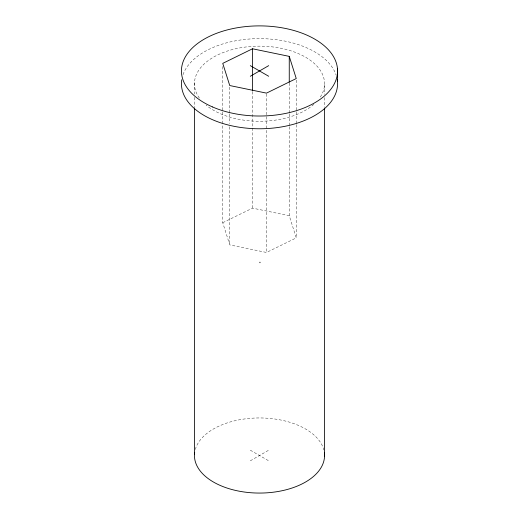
<?xml version="1.0" encoding="UTF-8"?>
<svg xmlns="http://www.w3.org/2000/svg" width="519" height="519" viewBox="0 0 519 519"><rect width="100%" height="100%" fill="white"/><g stroke="black" fill="none" stroke-linecap="round" stroke-linejoin="round"><path stroke-width="0.39" stroke-dasharray="2.6 1.95" d="M259.5 262.698L260.421 262.166M250.301 460.82L268.699 450.194M222.748 222.716L252.506 208.132L289.258 215.716L296.252 237.89L266.494 252.468L229.742 244.884L222.748 222.716L222.748 124.845M250.301 450.194L268.699 460.82M324.531 84.675L324.531 94.393M324.531 97.637L324.531 107.355M296.252 80.16L296.252 110.897M296.252 111.708L296.252 123.84M296.252 124.651L296.252 237.89M289.258 83.066L289.258 112.993M289.258 113.804L289.258 125.935M289.258 126.746L289.258 215.716M266.494 93.933L266.494 252.468M259.961 261.9L259.961 262.964M252.506 91.655L252.506 208.132M229.742 87.16L229.742 113.038M229.742 113.849L229.742 123.554M229.742 126.792L229.742 244.884M222.748 66.607L222.748 111.092M222.748 111.903L222.748 124.035M194.469 82.735L194.469 94.075M194.469 97.313L194.469 107.037M183.019 74.678A78.064 45.069 0 0 1 259.876 38.64A78.064 45.069 0 0 1 336.13 75.106M199.406 98.085A65.05 37.556 0 0 1 258.91 46.152A65.05 37.556 0 0 1 320.035 97.455M313.872 104.319A65.05 37.556 0 0 1 206.14 105.188M195.3 449.46A65.05 37.556 0 0 1 259.922 417.951A65.05 37.556 0 0 1 323.837 449.941"/><path stroke-width="0.78" d="M250.301 76.267L268.699 65.647M252.506 48.786L222.748 63.37L229.742 85.538L266.494 93.128L296.252 78.544L289.258 56.376L252.506 48.786L252.506 90.851M250.301 65.647L268.699 76.267M337.454 68.605L337.454 81.353M324.531 108.166L324.531 456.473M289.258 56.376L289.258 82.255M194.469 107.842L194.469 454.534M337.266 79.783A78.064 45.069 0 0 1 259.487 128.77A78.064 45.069 0 0 1 181.734 79.77M324.388 452.834A65.05 37.556 0 0 1 259.085 493.063A65.05 37.556 0 0 1 194.677 452.354M212.518 106.946A78.064 45.069 0 0 0 336.98 76.455A78.064 45.069 0 0 0 229.009 29.466A78.064 45.069 0 0 0 212.518 106.946"/></g></svg>
